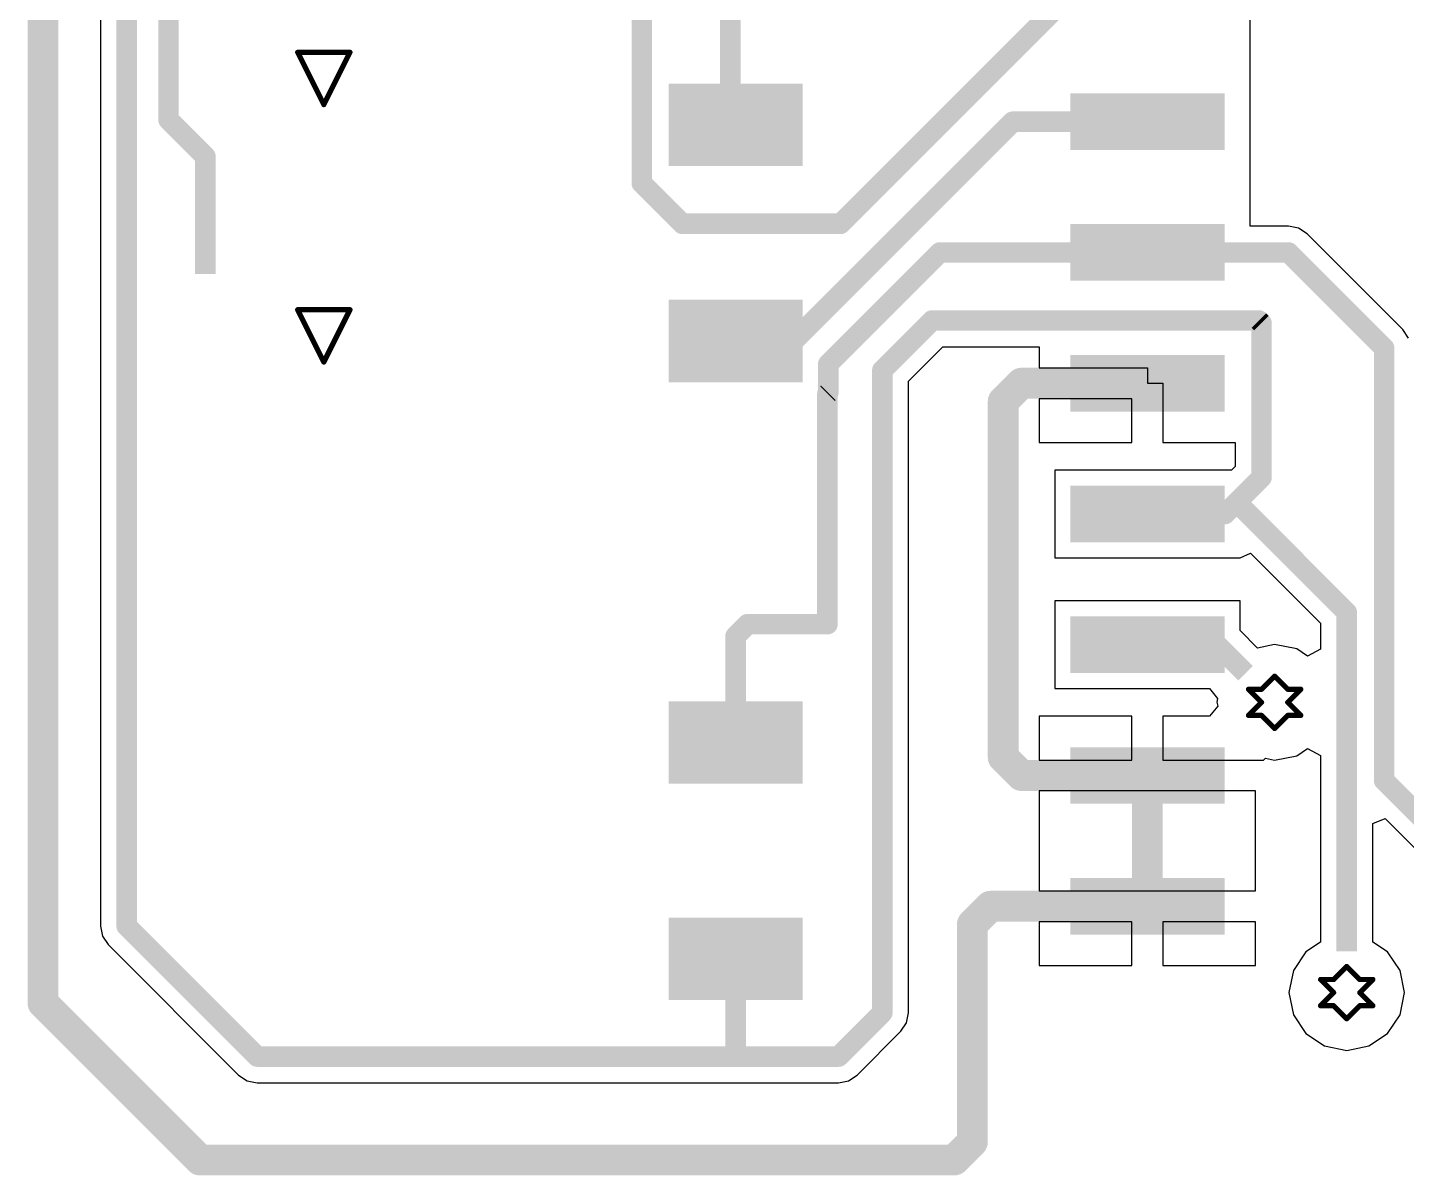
# Paper-space layout 'Лист1' of a CAD drawing. Header units: millimetres. Extents: x 0 to 594, y 0 to 420.
# Drawn here: x 98.32 to 125.08, y 229.2 to 251.48 of the extents above; entities that cross this region are included whole.
import ezdxf

# ---------------------------------------------------------------- set-up
doc = ezdxf.new("R2010")
doc.units = ezdxf.units.MM
doc.layers.add('DrillDrawing', color=1, linetype='Continuous')
doc.layers.add('TopLayer', color=1, linetype='Continuous')

psp = doc.layouts.new('Лист1')

# ---------------------------------------------------------------- hatches: boundary and pattern name
at = {"layer": 'TopLayer'}
for points in [[(110.7611440654896, 248.7913239242264), (110.7611440654896, 250.3896334764652), (113.3583939162368, 250.3896334764652), (113.3583939162368, 248.7913239242264)], [(121.5497043639939, 250.1998525809428), (121.5497043639939, 249.1010182525846), (118.5528783938666, 249.1010182525846), (118.5528783938666, 250.1998525809428)], [(121.5497043639939, 247.662539148107), (121.5497043639939, 246.5637048197488), (118.5528783938666, 246.5637048197488), (118.5528783938666, 247.662539148107)], [(110.7611440654896, 244.5957645212413), (110.7611440654896, 246.1940740734801), (113.3583939162368, 246.1940740734801), (113.3583939162368, 244.5957645212413)], [(121.5497043639939, 245.1252257152711), (121.5497043639939, 244.0263913869129), (118.5528783938666, 244.0263913869129), (118.5528783938666, 245.1252257152711)], [(121.5497043639939, 242.5879122824353), (121.5497043639939, 241.4890779540771), (118.5528783938666, 241.4890779540771), (118.5528783938666, 242.5879122824353)], [(121.5497043639939, 240.0505988495995), (121.5497043639939, 238.9517645212413), (118.5528783938666, 238.9517645212413), (118.5528783938666, 240.0505988495995)], [(113.3583939162368, 238.4023245212413), (113.3583939162368, 236.8040149690025), (110.7611440654896, 236.8040149690025), (110.7611440654896, 238.4023245212413)], [(121.5497043639939, 237.5132854167637), (121.5497043639939, 236.4144510884055), (118.5528783938666, 236.4144510884055), (118.5528783938666, 237.5132854167637)], [(121.5497043639939, 234.9759719839279), (121.5497043639939, 233.8771376555696), (118.5528783938666, 233.8771376555696), (118.5528783938666, 234.9759719839279)], [(113.3583939162368, 234.2067245212413), (113.3583939162368, 232.6084149690025), (110.7611440654896, 232.6084149690025), (110.7611440654896, 234.2067245212413)]]:
    psp.add_hatch(color=1, dxfattribs=at).paths.add_polyline_path(points)

# ---------------------------------------------------------------- linework, layer by layer
at = {"layer": 'DrillDrawing', "const_width": 0.1014925373134329}
for points in [[(103.5607839160763, 250.9970384018383), (104.5757092892124, 250.9970384018383)], [(103.5607839160763, 250.9970384018383), (104.0682466026444, 249.9821130287038)], [(104.0682466026444, 249.9821130287038), (104.5757092892124, 250.9970384018383)], [(103.5607839160763, 246.0022861630322), (104.5757092892124, 246.0022861630322)], [(103.5607839160763, 246.0022861630322), (104.0682466026444, 244.987360789898)], [(104.0682466026444, 244.987360789898), (104.5757092892124, 246.0022861630322)], [(122.2673809310033, 238.6372772078084), (122.5211122742873, 238.8910085510921)], [(122.5211122742873, 238.8910085510921), (122.7748436175713, 238.6372772078084)], [(122.0136495877193, 238.6372772078084), (122.2673809310033, 238.383545864525)], [(122.0136495877193, 238.6372772078084), (122.2673809310033, 238.6372772078084)], [(122.0136495877193, 238.1298145212413), (122.2673809310033, 238.383545864525)], [(122.7748436175713, 238.6372772078084), (123.0285749608553, 238.6372772078084)], [(122.7748436175713, 238.383545864525), (123.0285749608553, 238.6372772078084)], [(122.7748436175713, 238.383545864525), (123.0285749608553, 238.1298145212413)], [(122.0136495877193, 238.1298145212413), (122.2673809310033, 238.1298145212413)], [(122.2673809310033, 238.1298145212413), (122.5211122742873, 237.8760831779576)], [(122.5211122742873, 237.8760831779576), (122.7748436175713, 238.1298145212413)], [(122.7748436175713, 238.1298145212413), (123.0285749608553, 238.1298145212413)], [(123.666354065335, 233.004441386913), (123.9200854086191, 233.2581727301963)], [(123.9200854086191, 233.2581727301963), (124.1738167519031, 233.004441386913)], [(123.412622722051, 233.004441386913), (123.666354065335, 232.7507100436293)], [(123.412622722051, 233.004441386913), (123.666354065335, 233.004441386913)], [(124.1738167519031, 233.004441386913), (124.4275480951871, 233.004441386913)], [(124.1738167519031, 232.7507100436293), (124.4275480951871, 233.004441386913)], [(123.412622722051, 232.4969787003459), (123.666354065335, 232.7507100436293)], [(123.412622722051, 232.4969787003459), (123.666354065335, 232.4969787003459)], [(123.666354065335, 232.4969787003459), (123.9200854086191, 232.2432473570622)], [(123.9200854086191, 232.2432473570622), (124.1738167519031, 232.4969787003459)], [(124.1738167519031, 232.7507100436293), (124.4275480951871, 232.4969787003459)], [(124.1738167519031, 232.4969787003459), (124.4275480951871, 232.4969787003459)]]:
    psp.add_lwpolyline(points, dxfattribs=at)
at = {"layer": 'DrillDrawing', "const_width": 0.05074626865671643}
for points in [[(103.5354107817508, 250.9970384018383, 1), (103.5861570504091, 250.9970384018383, 1)], [(103.5354107817508, 250.9970384018383, 1), (103.5861570504091, 250.9970384018383, 1)], [(104.5503361548869, 250.9970384018383, 1), (104.6010824235379, 250.9970384018383, 1)], [(104.5503361548869, 250.9970384018383, 1), (104.6010824235379, 250.9970384018383, 1)], [(104.0428734683189, 249.9821130287038, 1), (104.0936197369699, 249.9821130287038, 1)], [(104.0428734683189, 249.9821130287038, 1), (104.0936197369699, 249.9821130287038, 1)], [(103.5354107817508, 246.0022861630322, 1), (103.5861570504091, 246.0022861630322, 1)], [(103.5354107817508, 246.0022861630322, 1), (103.5861570504091, 246.0022861630322, 1)], [(104.5503361548869, 246.0022861630322, 1), (104.6010824235379, 246.0022861630322, 1)], [(104.5503361548869, 246.0022861630322, 1), (104.6010824235379, 246.0022861630322, 1)], [(104.0428734683189, 244.987360789898, 1), (104.0936197369699, 244.987360789898, 1)], [(104.0428734683189, 244.987360789898, 1), (104.0936197369699, 244.987360789898, 1)], [(122.4957391399545, 238.8910085510921, 1), (122.5464854086201, 238.8910085510921, 1)], [(122.4957391399545, 238.8910085510921, 1), (122.5464854086201, 238.8910085510921, 1)], [(121.9882764533865, 238.6372772078084, 1), (122.039022722052, 238.6372772078084, 1)], [(121.9882764533865, 238.6372772078084, 1), (122.039022722052, 238.6372772078084, 1)], [(122.2420077966705, 238.6372772078084, 1), (122.2927540653361, 238.6372772078084, 1)], [(122.2420077966705, 238.6372772078084, 1), (122.2927540653361, 238.6372772078084, 1)], [(122.2420077966705, 238.383545864525, 1), (122.2927540653361, 238.383545864525, 1)], [(122.2420077966705, 238.383545864525, 1), (122.2927540653361, 238.383545864525, 1)], [(122.7494704832386, 238.6372772078084, 1), (122.8002167519041, 238.6372772078084, 1)], [(122.7494704832386, 238.6372772078084, 1), (122.8002167519041, 238.6372772078084, 1)], [(122.7494704832386, 238.383545864525, 1), (122.8002167519041, 238.383545864525, 1)], [(122.7494704832386, 238.383545864525, 1), (122.8002167519041, 238.383545864525, 1)], [(123.0032018265226, 238.6372772078084, 1), (123.0539480951881, 238.6372772078084, 1)], [(123.0032018265226, 238.6372772078084, 1), (123.0539480951881, 238.6372772078084, 1)], [(121.9882764533865, 238.1298145212413, 1), (122.039022722052, 238.1298145212413, 1)], [(121.9882764533865, 238.1298145212413, 1), (122.039022722052, 238.1298145212413, 1)], [(122.2420077966705, 238.1298145212413, 1), (122.2927540653361, 238.1298145212413, 1)], [(122.2420077966705, 238.1298145212413, 1), (122.2927540653361, 238.1298145212413, 1)], [(122.7494704832386, 238.1298145212413, 1), (122.8002167519041, 238.1298145212413, 1)], [(122.7494704832386, 238.1298145212413, 1), (122.8002167519041, 238.1298145212413, 1)], [(123.0032018265226, 238.1298145212413, 1), (123.0539480951881, 238.1298145212413, 1)], [(123.0032018265226, 238.1298145212413, 1), (123.0539480951881, 238.1298145212413, 1)], [(122.4957391399545, 237.8760831779576, 1), (122.5464854086201, 237.8760831779576, 1)], [(122.4957391399545, 237.8760831779576, 1), (122.5464854086201, 237.8760831779576, 1)], [(123.8947122742863, 233.2581727301963, 1), (123.9454585429446, 233.2581727301963, 1)], [(123.8947122742863, 233.2581727301963, 1), (123.9454585429446, 233.2581727301963, 1)], [(123.3872495877255, 233.004441386913, 1), (123.4379958563765, 233.004441386913, 1)], [(123.3872495877255, 233.004441386913, 1), (123.4379958563765, 233.004441386913, 1)], [(123.6409809310096, 233.004441386913, 1), (123.6917271996605, 233.004441386913, 1)], [(123.6409809310096, 233.004441386913, 1), (123.6917271996605, 233.004441386913, 1)], [(124.1484436175703, 233.004441386913, 1), (124.1991898862286, 233.004441386913, 1)], [(124.1484436175703, 233.004441386913, 1), (124.1991898862286, 233.004441386913, 1)], [(124.4021749608543, 233.004441386913, 1), (124.4529212295126, 233.004441386913, 1)], [(124.4021749608543, 233.004441386913, 1), (124.4529212295126, 233.004441386913, 1)], [(123.3872495877255, 232.4969787003459, 1), (123.4379958563765, 232.4969787003459, 1)], [(123.3872495877255, 232.4969787003459, 1), (123.4379958563765, 232.4969787003459, 1)], [(123.6409809310096, 232.7507100436293, 1), (123.6917271996605, 232.7507100436293, 1)], [(123.6409809310096, 232.7507100436293, 1), (123.6917271996605, 232.7507100436293, 1)], [(123.6409809310096, 232.4969787003459, 1), (123.6917271996605, 232.4969787003459, 1)], [(123.6409809310096, 232.4969787003459, 1), (123.6917271996605, 232.4969787003459, 1)], [(124.1484436175703, 232.7507100436293, 1), (124.1991898862286, 232.7507100436293, 1)], [(124.1484436175703, 232.7507100436293, 1), (124.1991898862286, 232.7507100436293, 1)], [(124.1484436175703, 232.4969787003459, 1), (124.1991898862286, 232.4969787003459, 1)], [(124.1484436175703, 232.4969787003459, 1), (124.1991898862286, 232.4969787003459, 1)], [(124.4021749608543, 232.4969787003459, 1), (124.4529212295126, 232.4969787003459, 1)], [(124.4021749608543, 232.4969787003459, 1), (124.4529212295126, 232.4969787003459, 1)], [(123.8947122742863, 232.2432473570622, 1), (123.9454585429446, 232.2432473570622, 1)], [(123.8947122742863, 232.2432473570622, 1), (123.9454585429446, 232.2432473570622, 1)]]:
    psp.add_lwpolyline(points, format="xyb", close=True, dxfattribs=at)
at = {"layer": 'TopLayer'}
for p, q in [((99.73302839369325, 272.9925010884053), (99.73302839369325, 234.0418981033308)), ((122.0491973489149, 247.6223760137786), (122.0491973489149, 254.9031004913907)), ((122.7894585429419, 247.6223760137786), (122.0491973489149, 247.6223760137786)), ((122.9843445130934, 247.5836109391517), (122.7894585429419, 247.6223760137786)), ((123.1495540653374, 247.4732175063159), (122.9843445130934, 247.5836109391517)), ((125.0065630205533, 245.6162136257189), (123.1495540653374, 247.4732175063159)), ((125.1169564533954, 245.4509939242265), (125.0065630205533, 245.6162136257189)), ((115.4172080951864, 244.6173849690026), (116.0830752593571, 245.2832470585546)), ((116.0830752593571, 245.2832470585546), (117.9535167519022, 245.2832470585546)), ((117.9535167519022, 245.2832470585546), (117.9535167519022, 244.8754906406444)), ((117.9535167519022, 244.8754906406444), (120.051291378764, 244.8754906406444)), ((120.051291378764, 244.8754906406444), (120.051291378764, 244.575808551092)), ((115.4172080951864, 232.3599231779579), (115.4172080951864, 244.6173849690026)), ((120.051291378764, 244.575808551092), (120.3509734683136, 244.575808551092)), ((120.3509734683136, 244.575808551092), (120.3509734683136, 243.427029745122)), ((119.7516092892144, 244.2761264615399), (117.9535167519022, 244.2761264615399)), ((117.9535167519022, 244.2761264615399), (117.9535167519022, 243.427029745122)), ((119.7516092892144, 243.427029745122), (119.7516092892144, 244.2761264615399)), ((117.9535167519022, 243.427029745122), (119.7516092892144, 243.427029745122)), ((120.3509734683136, 243.427029745122), (121.7569089907008, 243.427029745122)), ((121.7569089907008, 243.427029745122), (121.7569089907008, 242.9586670585546)), ((121.6858337668197, 242.8875918346742), (118.2531988414518, 242.8875918346742)), ((118.2531988414518, 242.8875918346742), (118.2531988414518, 241.1893984018384)), ((121.7569089907008, 242.9586670585546), (121.6858337668197, 242.8875918346742)), ((118.2531988414518, 241.1893984018384), (121.8493788414523, 241.1893984018384)), ((121.8493788414523, 241.1893933272115), (122.055829886234, 241.2749058645247)), ((121.8493788414523, 241.1893984018384), (121.8493788414523, 241.1893933272115)), ((122.055829886234, 241.2749058645247), (123.4108313787617, 239.9199043719877)), ((121.8493839160835, 240.3502784018382), (118.2531988414518, 240.3502784018382)), ((118.2531988414518, 240.3502784018382), (118.2531988414518, 238.6520849690023)), ((121.8493839160835, 239.77546526751), (121.8493839160835, 240.3502784018382)), ((122.1873388414567, 239.4375154167637), (121.8493839160835, 239.77546526751)), ((123.4108313787617, 239.9199043719877), (123.4108313787617, 239.415775715271)), ((122.5211122742873, 239.5039067600472), (122.1873388414567, 239.4375154167637)), ((122.9498573489142, 239.4186225809427), (122.5211122742873, 239.5039067600472)), ((123.1571000354849, 239.2801512376592), (122.9498573489142, 239.4186225809427)), ((123.4108313787617, 239.415775715271), (123.1571000354849, 239.2801512376592)), ((118.2531988414518, 238.6520849690023), (121.254186005626, 238.6520849690023)), ((121.254186005626, 238.6520849690023), (121.4151531698114, 238.4559455660173)), ((121.4151531698114, 238.4559455660173), (121.4007513787616, 238.383545864525)), ((121.4156200354807, 238.3087864615399), (121.2546528713025, 238.1126470585546)), ((121.4007513787616, 238.383545864525), (121.4156200354807, 238.3087864615399)), ((119.7516092892144, 238.1126470585546), (117.9535167519022, 238.1126470585546)), ((117.9535167519022, 238.1126470585546), (117.9535167519022, 237.2635503421367)), ((119.7516092892144, 237.2635503421367), (119.7516092892144, 238.1126470585546)), ((121.2546528713025, 238.1126470585546), (120.3509734683136, 238.1126470585546)), ((120.3509734683136, 238.1126470585546), (120.3509734683136, 237.2635503421367)), ((122.9498573489142, 237.3484691481069), (123.1571000354849, 237.4869404913904)), ((123.1571000354849, 237.4869404913904), (123.4108313787617, 237.3513160137786)), ((117.9535167519022, 237.2635503421367), (119.7516092892144, 237.2635503421367)), ((120.3509734683136, 237.2635503421367), (122.3030149608564, 237.2635503421367)), ((122.3030149608564, 237.2635503421367), (122.3452054086117, 237.2981745212412)), ((122.3452054086117, 237.2981745212412), (122.5211122742873, 237.2631849690024)), ((122.5211122742873, 237.2631849690024), (122.9498573489142, 237.3484691481069)), ((123.4108313787617, 237.3513160137786), (123.4108313787617, 233.7319906406442)), ((120.051291378764, 236.6641861630325), (117.9535167519022, 236.6641861630325)), ((117.9535167519022, 236.6641861630325), (117.9535167519022, 235.8290700436292)), ((122.1490660056331, 236.6641861630325), (120.051291378764, 236.6641861630325)), ((122.1490660056331, 235.8290700436292), (122.1490660056331, 236.6641861630325)), ((124.4293394384692, 236.0313446704951), (124.6637567518953, 236.1284476555697)), ((124.4293394384692, 233.7319906406442), (124.4293394384692, 236.0313446704951)), ((124.6637567518953, 236.1284476555697), (125.4471167519038, 235.3450876555696)), ((117.9535167519022, 235.8290700436292), (117.953511677271, 235.8150894466146)), ((117.953511677271, 235.8150894466146), (117.953511677271, 235.5753336257189)), ((122.149071080257, 235.8150894466146), (122.1490660056331, 235.8290700436292)), ((122.149071080257, 235.5753336257189), (122.149071080257, 235.8150894466146)), ((117.953511677271, 235.5753336257189), (117.9535167519022, 235.5613530287039)), ((117.9535167519022, 235.5613530287039), (117.9535167519022, 234.726236909301)), ((122.1490660056331, 235.5613530287039), (122.149071080257, 235.5753336257189)), ((122.1490660056331, 234.726236909301), (122.1490660056331, 235.5613530287039)), ((117.9535167519022, 234.726236909301), (120.051291378764, 234.726236909301)), ((120.051291378764, 234.726236909301), (122.1490660056331, 234.726236909301)), ((99.73302839369325, 234.0418981033308), (99.77179346832025, 233.8470121331814)), ((119.7516092892144, 234.1268727301964), (117.9535167519022, 234.1268727301964)), ((117.9535167519022, 234.1268727301964), (117.9535167519022, 233.2777760137785)), ((119.7516092892144, 233.2777760137785), (119.7516092892144, 234.1268727301964)), ((122.1490660056331, 234.1268727301964), (120.3509734683136, 234.1268727301964)), ((120.3509734683136, 234.1268727301964), (120.3509734683136, 233.2777760137785)), ((122.1490660056331, 233.2777760137785), (122.1490660056331, 234.1268727301964)), ((99.77179346832025, 233.8470121331814), (99.88218690115508, 233.6818025809428)), ((99.88218690115508, 233.6818025809428), (102.4144561548853, 231.1495282525845)), ((123.4108313787617, 233.7319906406442), (123.1278701847365, 233.54292526751)), ((124.7123006324943, 233.54292526751), (124.4293394384692, 233.7319906406442)), ((123.1278701847365, 233.54292526751), (122.8850086921918, 233.1794551182563)), ((124.9551621250318, 233.1794551182563), (124.7123006324943, 233.54292526751)), ((117.9535167519022, 233.2777760137785), (119.7516092892144, 233.2777760137785)), ((120.3509734683136, 233.2777760137785), (122.1490660056331, 233.2777760137785)), ((122.8850086921918, 233.1794551182563), (122.7997245130934, 232.7507100436293)), ((125.0404463041374, 232.7507100436293), (124.9551621250318, 233.1794551182563)), ((122.7997245130934, 232.7507100436293), (122.8850086921918, 232.3219649690026)), ((124.9551621250318, 232.3219649690026), (125.0404463041374, 232.7507100436293)), ((115.3784430205594, 232.1650372078086), (115.4172080951864, 232.3599231779579)), ((122.8850086921918, 232.3219649690026), (123.1278701847365, 231.9584948197488)), ((124.7123006324943, 231.9584948197488), (124.9551621250318, 232.3219649690026)), ((115.2680495877173, 231.9998276555696), (115.3784430205594, 232.1650372078086)), ((114.4177501847404, 231.1495282525845), (115.2680495877173, 231.9998276555696)), ((123.1278701847365, 231.9584948197488), (123.4913403339921, 231.7156333272115)), ((124.348830483246, 231.7156333272115), (124.7123006324943, 231.9584948197488)), ((123.4913403339921, 231.7156333272115), (123.9200854086191, 231.630349148107)), ((123.9200854086191, 231.630349148107), (124.348830483246, 231.7156333272115)), ((102.4144561548853, 231.1495282525845), (102.5796758563772, 231.0391348197488)), ((102.5796758563772, 231.0391348197488), (102.7745567518975, 231.0003697451218)), ((102.7745567518975, 231.0003697451218), (114.0576546623449, 231.0003697451218)), ((114.0576546623449, 231.0003697451218), (114.2525406324964, 231.0391348197488)), ((114.2525406324964, 231.0391348197488), (114.4177501847404, 231.1495282525845))]:
    psp.add_line(p, q, dxfattribs=at)
for points, const_width in [([(98.61840182652276, 232.5477249690025), (98.61840182652276, 299.8928951182561)], 0.5993641791044777), ([(100.2422824235434, 234.0418981033308), (100.2422824235434, 272.9925010884053)], 0.3995761194029852), ([(101.0542227220464, 249.6905249690026), (101.0542227220464, 265.6596652675098)], 0.3995761194029852), ([(111.9599003339933, 249.6903219839278), (111.9599003339933, 261.4778682525845)], 0.3995761194029852), ([(110.2392973489147, 248.456680192883), (110.2392973489147, 258.0939040734802)], 0.3995761194029852), ([(114.0960137668187, 247.6701130287041), (122.8712615280198, 256.4453607898979)], 0.3995761194029852), ([(101.0542227220464, 249.6905249690026), (101.7706585429439, 248.9740891481069)], 0.3995761194029852), ([(111.9599003339933, 249.6903219839278), (112.0597689907042, 249.5904533272114)], 0.3995761194029852), ([(113.1825809310064, 245.3949548197488), (117.4380615280203, 249.6504354167637)], 0.3995761194029852), ([(117.4380615280203, 249.6504354167637), (120.051291378764, 249.6504354167637)], 0.3995761194029852), ([(101.7706585429439, 246.6935543719876), (101.7706585429439, 248.9740891481069)], 0.3995761194029852), ([(110.2392973489147, 248.456680192883), (111.0258645130922, 247.6701130287041)], 0.3995761194029852), ([(111.0258645130922, 247.6701130287041), (114.0960137668187, 247.6701130287041)], 0.3995761194029852), ([(113.8578666026476, 244.9453987003458), (116.0255898862267, 247.113121983928)], 0.3995761194029852), ([(116.0255898862267, 247.113121983928), (120.051291378764, 247.113121983928)], 0.3995761194029852), ([(120.051291378764, 247.113121983928), (122.7894585429419, 247.113121983928)], 0.3995761194029852), ([(122.7894585429419, 247.113121983928), (124.6464674981723, 245.2561130287041)], 0.3995761194029852), ([(114.9079540653362, 244.8283219839277), (115.872133169814, 245.7925010884056)], 0.3995761194029852), ([(115.872133169814, 245.7925010884056), (122.2154167518999, 245.7925010884056)], 0.3995761194029852), ([(122.2154167518999, 245.7925010884056), (122.2661630205582, 245.7417548197487)], 0.3995761194029852), ([(122.2661630205582, 242.7477249690025), (122.2661630205582, 245.7417548197487)], 0.3995761194029852), ([(112.0597689907042, 245.3949548197488), (113.1825809310064, 245.3949548197488)], 0.3995761194029852), ([(124.6464674981723, 236.865927954077), (124.6464674981723, 245.2561130287041)], 0.3995761194029852), ([(113.8578666026476, 244.3889151182561), (113.8578666026476, 244.9453987003458)], 0.3995761194029852), ([(114.9079540653362, 232.3599231779579), (114.9079540653362, 244.8283219839277)], 0.3995761194029852), ([(117.2542737668225, 244.2247052675098), (117.6053770504111, 244.575808551092)], 0.5993641791044777), ([(117.6053770504111, 244.575808551092), (120.051291378764, 244.575808551092)], 0.5993641791044777), ([(113.8422824235419, 244.3733309391516), (113.8578666026476, 244.3889151182561)], 0.3995761194029852), ([(113.8422824235419, 239.9007425809429), (113.8422824235419, 244.3733309391516)], 0.3995761194029852), ([(117.2542737668225, 237.3149715361667), (117.2542737668225, 244.2247052675098)], 0.5993641791044777), ([(121.7846824235418, 242.2662443719874), (122.2661630205582, 242.7477249690025)], 0.3995761194029852), ([(121.5569331698095, 242.0384951182563), (121.7846824235418, 242.2662443719874)], 0.3995761194029852), ([(121.7846824235418, 242.2662443719874), (123.9200854086191, 240.1308413869128)], 0.3995761194029852), ([(120.051291378764, 242.0384951182563), (121.5569331698095, 242.0384951182563)], 0.3995761194029852), ([(123.9200854088413, 233.5498622824353), (123.9200854086191, 240.1308413869128)], 0.3995761194029852), ([(112.0597740653354, 239.6666754167638), (112.293841229515, 239.9007425809429)], 0.3995761194029852), ([(112.293841229515, 239.9007425809429), (113.8422824235419, 239.9007425809429)], 0.3995761194029852), ([(112.0597740653354, 237.6031748197487), (112.0597740653354, 239.6666754167638)], 0.3995761194029852), ([(120.051291378764, 239.5011816854202), (121.4034764533896, 239.5011816854202)], 0.3995761194029852), ([(121.4034764533896, 239.5011816854202), (121.9560263071293, 238.9486318316794)], 0.3995761194029852), ([(112.0597689907042, 237.6031697451217), (112.0597740653354, 237.6031748197487)], 0.3995761194029852), ([(117.2542737668225, 237.3149715361667), (117.6053770504111, 236.9638682525846)], 0.5993641791044777), ([(117.6053770504111, 236.9638682525846), (120.051291378764, 236.9638682525846)], 0.5993641791044777), ([(120.051291378764, 234.4265548197489), (120.051291378764, 236.9638682525846)], 0.5993641791044777), ([(124.6464674981723, 236.865927954077), (125.8072122742848, 235.7051831779578)], 0.3995761194029852), ([(116.654904513092, 234.0754515361668), (117.0060077966734, 234.4265548197489)], 0.5993641791044777), ([(117.0060077966734, 234.4265548197489), (120.051291378764, 234.4265548197489)], 0.5993641791044777), ([(100.2422824235434, 234.0418981033308), (102.7745567518975, 231.5096237749725)], 0.3995761194029852), ([(116.654904513092, 229.8540521331815), (116.654904513092, 234.0754515361668)], 0.5993641791044777), ([(112.0597689907042, 233.407569745122), (112.0597740653354, 233.4075646704951)], 0.3995761194029852), ([(112.0597740653354, 231.5096237749725), (112.0597740653354, 233.4075646704951)], 0.3995761194029852), ([(98.61840182652276, 232.5477249690025), (101.663177945931, 229.5029488495994)], 0.5993641791044777), ([(114.0576546623449, 231.5096237749725), (114.9079540653362, 232.3599231779579)], 0.3995761194029852), ([(102.7745567518975, 231.5096237749725), (112.0597740653354, 231.5096237749725)], 0.3995761194029852), ([(112.0597740653354, 231.5096237749725), (114.0576546623449, 231.5096237749725)], 0.3995761194029852), ([(116.3038012295107, 229.5029488495994), (116.654904513092, 229.8540521331815)], 0.5993641791044777), ([(101.663177945931, 229.5029488495994), (116.3038012295107, 229.5029488495994)], 0.5993641791044777)]:
    psp.add_lwpolyline(points, dxfattribs=dict(at, const_width=const_width))
for points, const_width in [([(100.9543286922014, 249.6905249690026, 1), (101.1541167518987, 249.6905249690026, 1)], 0.1997880597014926), ([(100.9543286922014, 249.6905249690026, 1), (101.1541167518987, 249.6905249690026, 1)], 0.1997880597014926), ([(111.8600063041337, 249.6903219839278, 1), (112.0597943638383, 249.6903219839278, 1)], 0.1997880597014926), ([(111.8600063041337, 249.6903219839278, 1), (112.0597943638383, 249.6903219839278, 1)], 0.1997880597014926), ([(111.9598749608519, 249.5904533272114, 1), (112.1596630205565, 249.5904533272114, 1)], 0.1997880597014926), ([(117.338167498168, 249.6504354167637, 1), (117.5379555578654, 249.6504354167637, 1)], 0.1997880597014926), ([(117.338167498168, 249.6504354167637, 1), (117.5379555578654, 249.6504354167637, 1)], 0.1997880597014926), ([(119.9513973489117, 249.6504354167637, 1), (120.1511854086163, 249.6504354167637, 1)], 0.1997880597014926), ([(101.6707645130916, 248.9740891481069, 1), (101.8705525727962, 248.9740891481069, 1)], 0.1997880597014926), ([(101.6707645130916, 248.9740891481069, 1), (101.8705525727962, 248.9740891481069, 1)], 0.1997880597014926), ([(110.1394033190624, 248.456680192883, 1), (110.339191378767, 248.456680192883, 1)], 0.1997880597014926), ([(110.1394033190624, 248.456680192883, 1), (110.339191378767, 248.456680192883, 1)], 0.1997880597014926), ([(110.9259704832472, 247.6701130287041, 1), (111.1257585429445, 247.6701130287041, 1)], 0.1997880597014926), ([(110.9259704832472, 247.6701130287041, 1), (111.1257585429445, 247.6701130287041, 1)], 0.1997880597014926), ([(113.9961197369736, 247.6701130287041, 1), (114.1959077966782, 247.6701130287041, 1)], 0.1997880597014926), ([(113.9961197369736, 247.6701130287041, 1), (114.1959077966782, 247.6701130287041, 1)], 0.1997880597014926), ([(115.9256958563817, 247.113121983928, 1), (116.125483916079, 247.113121983928, 1)], 0.1997880597014926), ([(115.9256958563817, 247.113121983928, 1), (116.125483916079, 247.113121983928, 1)], 0.1997880597014926), ([(119.9513973489117, 247.113121983928, 1), (120.1511854086163, 247.113121983928, 1)], 0.1997880597014926), ([(119.9513973489117, 247.113121983928, 1), (120.1511854086163, 247.113121983928, 1)], 0.1997880597014926), ([(122.6895645130969, 247.113121983928, 1), (122.8893525727942, 247.113121983928, 1)], 0.1997880597014926), ([(122.6895645130969, 247.113121983928, 1), (122.8893525727942, 247.113121983928, 1)], 0.1997880597014926), ([(115.7722391399618, 245.7925010884056, 1), (115.9720271996591, 245.7925010884056, 1)], 0.1997880597014926), ([(115.7722391399618, 245.7925010884056, 1), (115.9720271996591, 245.7925010884056, 1)], 0.1997880597014926), ([(122.1155227220549, 245.7925010884056, 1), (122.3153107817522, 245.7925010884056, 1)], 0.1997880597014926), ([(122.1155227220549, 245.7925010884056, 1), (122.3153107817522, 245.7925010884056, 1)], 0.1997880597014926), ([(122.1662689907059, 245.7417548197487, 1), (122.3660570504032, 245.7417548197487, 1)], 0.1997880597014926), ([(122.1662689907059, 245.7417548197487, 1), (122.3660570504032, 245.7417548197487, 1)], 0.1997880597014926), ([(111.9598749608519, 245.3949548197488, 1), (112.1596630205565, 245.3949548197488, 1)], 0.1997880597014926), ([(113.0826869011468, 245.3949548197488, 1), (113.2824749608514, 245.3949548197488, 1)], 0.1997880597014926), ([(113.0826869011468, 245.3949548197488, 1), (113.2824749608514, 245.3949548197488, 1)], 0.1997880597014926), ([(124.5465734683127, 245.2561130287041, 1), (124.7463615280173, 245.2561130287041, 1)], 0.1997880597014926), ([(124.5465734683127, 245.2561130287041, 1), (124.7463615280173, 245.2561130287041, 1)], 0.1997880597014926), ([(113.7579725727953, 244.9453987003458, 1), (113.9577606324999, 244.9453987003458, 1)], 0.1997880597014926), ([(113.7579725727953, 244.9453987003458, 1), (113.9577606324999, 244.9453987003458, 1)], 0.1997880597014926), ([(114.8080600354839, 244.8283219839277, 1), (115.0078480951813, 244.8283219839277, 1)], 0.1997880597014926), ([(114.8080600354839, 244.8283219839277, 1), (115.0078480951813, 244.8283219839277, 1)], 0.1997880597014926), ([(117.4555385429446, 244.575808551092, 1), (117.7552155578703, 244.575808551092, 1)], 0.2996820895522389), ([(117.4555385429446, 244.575808551092, 1), (117.7552155578703, 244.575808551092, 1)], 0.2996820895522389), ([(119.9014528713048, 244.575808551092, 1), (120.2011298862232, 244.575808551092, 1)], 0.2996820895522389), ([(113.7579725727953, 244.3889151182561, 1), (113.9577606324999, 244.3889151182561, 1)], 0.1997880597014926), ([(113.7579725727953, 244.3889151182561, 1), (113.9577606324999, 244.3889151182561, 1)], 0.1997880597014926), ([(113.7423883936896, 244.3733309391516, 1), (113.9421764533942, 244.3733309391516, 1)], 0.1997880597014926), ([(113.7423883936896, 244.3733309391516, 1), (113.9421764533942, 244.3733309391516, 1)], 0.1997880597014926), ([(117.1044352593632, 244.2247052675098, 1), (117.4041122742889, 244.2247052675098, 1)], 0.2996820895522389), ([(117.1044352593632, 244.2247052675098, 1), (117.4041122742889, 244.2247052675098, 1)], 0.2996820895522389), ([(122.1662689907059, 242.7477249690025, 1), (122.3660570504032, 242.7477249690025, 1)], 0.1997880597014926), ([(122.1662689907059, 242.7477249690025, 1), (122.3660570504032, 242.7477249690025, 1)], 0.1997880597014926), ([(121.6847883936895, 242.2662443719874, 1), (121.8845764533868, 242.2662443719874, 1)], 0.1997880597014926), ([(121.6847883936895, 242.2662443719874, 1), (121.8845764533868, 242.2662443719874, 1)], 0.1997880597014926), ([(121.6847883936895, 242.2662443719874, 1), (121.8845764533868, 242.2662443719874, 1)], 0.1997880597014926), ([(119.9513973489117, 242.0384951182563, 1), (120.1511854086163, 242.0384951182563, 1)], 0.1997880597014926), ([(121.4570391399572, 242.0384951182563, 1), (121.6568271996618, 242.0384951182563, 1)], 0.1997880597014926), ([(121.4570391399572, 242.0384951182563, 1), (121.6568271996618, 242.0384951182563, 1)], 0.1997880597014926), ([(123.8201913787668, 240.1308413869128, 1), (124.0199794384641, 240.1308413869128, 1)], 0.1997880597014926), ([(123.8201913787668, 240.1308413869128, 1), (124.0199794384641, 240.1308413869128, 1)], 0.1997880597014926), ([(112.1939471996554, 239.9007425809429, 1), (112.39373525936, 239.9007425809429, 1)], 0.1997880597014926), ([(112.1939471996554, 239.9007425809429, 1), (112.39373525936, 239.9007425809429, 1)], 0.1997880597014926), ([(113.7423883936896, 239.9007425809429, 1), (113.9421764533942, 239.9007425809429, 1)], 0.1997880597014926), ([(113.7423883936896, 239.9007425809429, 1), (113.9421764533942, 239.9007425809429, 1)], 0.1997880597014926), ([(111.9598800354758, 239.6666754167638, 1), (112.1596680951804, 239.6666754167638, 1)], 0.1997880597014926), ([(111.9598800354758, 239.6666754167638, 1), (112.1596680951804, 239.6666754167638, 1)], 0.1997880597014926), ([(119.9513973489117, 239.5011816854202, 1), (120.1511854086163, 239.5011816854202, 1)], 0.1997880597014926), ([(121.3035824235373, 239.5011816854202, 1), (121.5033704832419, 239.5011816854202, 1)], 0.1997880597014926), ([(121.3035824235373, 239.5011816854202, 1), (121.5033704832419, 239.5011816854202, 1)], 0.1997880597014926), ([(111.9598749608519, 237.6031697451217, 1), (112.1596630205565, 237.6031697451217, 1)], 0.1997880597014926), ([(111.9598800354758, 237.6031748197487, 1), (112.1596680951804, 237.6031748197487, 1)], 0.1997880597014926), ([(111.9598800354758, 237.6031748197487, 1), (112.1596680951804, 237.6031748197487, 1)], 0.1997880597014926), ([(117.1044352593632, 237.3149715361667, 1), (117.4041122742889, 237.3149715361667, 1)], 0.2996820895522389), ([(117.1044352593632, 237.3149715361667, 1), (117.4041122742889, 237.3149715361667, 1)], 0.2996820895522389), ([(117.4555385429446, 236.9638682525846, 1), (117.7552155578703, 236.9638682525846, 1)], 0.2996820895522389), ([(117.4555385429446, 236.9638682525846, 1), (117.7552155578703, 236.9638682525846, 1)], 0.2996820895522389), ([(119.9014528713048, 236.9638682525846, 1), (120.2011298862232, 236.9638682525846, 1)], 0.2996820895522389), ([(119.9014528713048, 236.9638682525846, 1), (120.2011298862232, 236.9638682525846, 1)], 0.2996820895522389), ([(124.5465734683127, 236.865927954077, 1), (124.7463615280173, 236.865927954077, 1)], 0.1997880597014926), ([(124.5465734683127, 236.865927954077, 1), (124.7463615280173, 236.865927954077, 1)], 0.1997880597014926), ([(116.8561692892142, 234.4265548197489, 1), (117.1558463041399, 234.4265548197489, 1)], 0.2996820895522389), ([(116.8561692892142, 234.4265548197489, 1), (117.1558463041399, 234.4265548197489, 1)], 0.2996820895522389), ([(119.9014528713048, 234.4265548197489, 1), (120.2011298862232, 234.4265548197489, 1)], 0.2996820895522389), ([(119.9014528713048, 234.4265548197489, 1), (120.2011298862232, 234.4265548197489, 1)], 0.2996820895522389), ([(100.1423883936911, 234.0418981033308, 1), (100.3421764533957, 234.0418981033308, 1)], 0.1997880597014926), ([(100.1423883936911, 234.0418981033308, 1), (100.3421764533957, 234.0418981033308, 1)], 0.1997880597014926), ([(116.5050660056328, 234.0754515361668, 1), (116.8047430205585, 234.0754515361668, 1)], 0.2996820895522389), ([(116.5050660056328, 234.0754515361668, 1), (116.8047430205585, 234.0754515361668, 1)], 0.2996820895522389), ([(111.9598749608519, 233.407569745122, 1), (112.1596630205565, 233.407569745122, 1)], 0.1997880597014926), ([(111.9598800354758, 233.4075646704951, 1), (112.1596680951804, 233.4075646704951, 1)], 0.1997880597014926), ([(111.9598800354758, 233.4075646704951, 1), (112.1596680951804, 233.4075646704951, 1)], 0.1997880597014926), ([(98.46856331906355, 232.5477249690025, 1), (98.76824033398924, 232.5477249690025, 1)], 0.2996820895522389), ([(98.46856331906355, 232.5477249690025, 1), (98.76824033398924, 232.5477249690025, 1)], 0.2996820895522389), ([(114.8080600354839, 232.3599231779579, 1), (115.0078480951813, 232.3599231779579, 1)], 0.1997880597014926), ([(114.8080600354839, 232.3599231779579, 1), (115.0078480951813, 232.3599231779579, 1)], 0.1997880597014926), ([(102.6746627220525, 231.5096237749725, 1), (102.8744507817498, 231.5096237749725, 1)], 0.1997880597014926), ([(102.6746627220525, 231.5096237749725, 1), (102.8744507817498, 231.5096237749725, 1)], 0.1997880597014926), ([(111.9598800354758, 231.5096237749725, 1), (112.1596680951804, 231.5096237749725, 1)], 0.1997880597014926), ([(111.9598800354758, 231.5096237749725, 1), (112.1596680951804, 231.5096237749725, 1)], 0.1997880597014926), ([(111.9598800354758, 231.5096237749725, 1), (112.1596680951804, 231.5096237749725, 1)], 0.1997880597014926), ([(113.9577606324999, 231.5096237749725, 1), (114.1575486921972, 231.5096237749725, 1)], 0.1997880597014926), ([(113.9577606324999, 231.5096237749725, 1), (114.1575486921972, 231.5096237749725, 1)], 0.1997880597014926), ([(116.5050660056328, 229.8540521331815, 1), (116.8047430205585, 229.8540521331815, 1)], 0.2996820895522389), ([(116.5050660056328, 229.8540521331815, 1), (116.8047430205585, 229.8540521331815, 1)], 0.2996820895522389), ([(101.5133394384645, 229.5029488495994, 1), (101.8130164533902, 229.5029488495994, 1)], 0.2996820895522389), ([(101.5133394384645, 229.5029488495994, 1), (101.8130164533902, 229.5029488495994, 1)], 0.2996820895522389), ([(116.1539627220442, 229.5029488495994, 1), (116.4536397369699, 229.5029488495994, 1)], 0.2996820895522389), ([(116.1539627220442, 229.5029488495994, 1), (116.4536397369699, 229.5029488495994, 1)], 0.2996820895522389)]:
    psp.add_lwpolyline(points, format="xyb", close=True, dxfattribs=dict(at, const_width=const_width))

doc.saveas('drawing.dxf')
